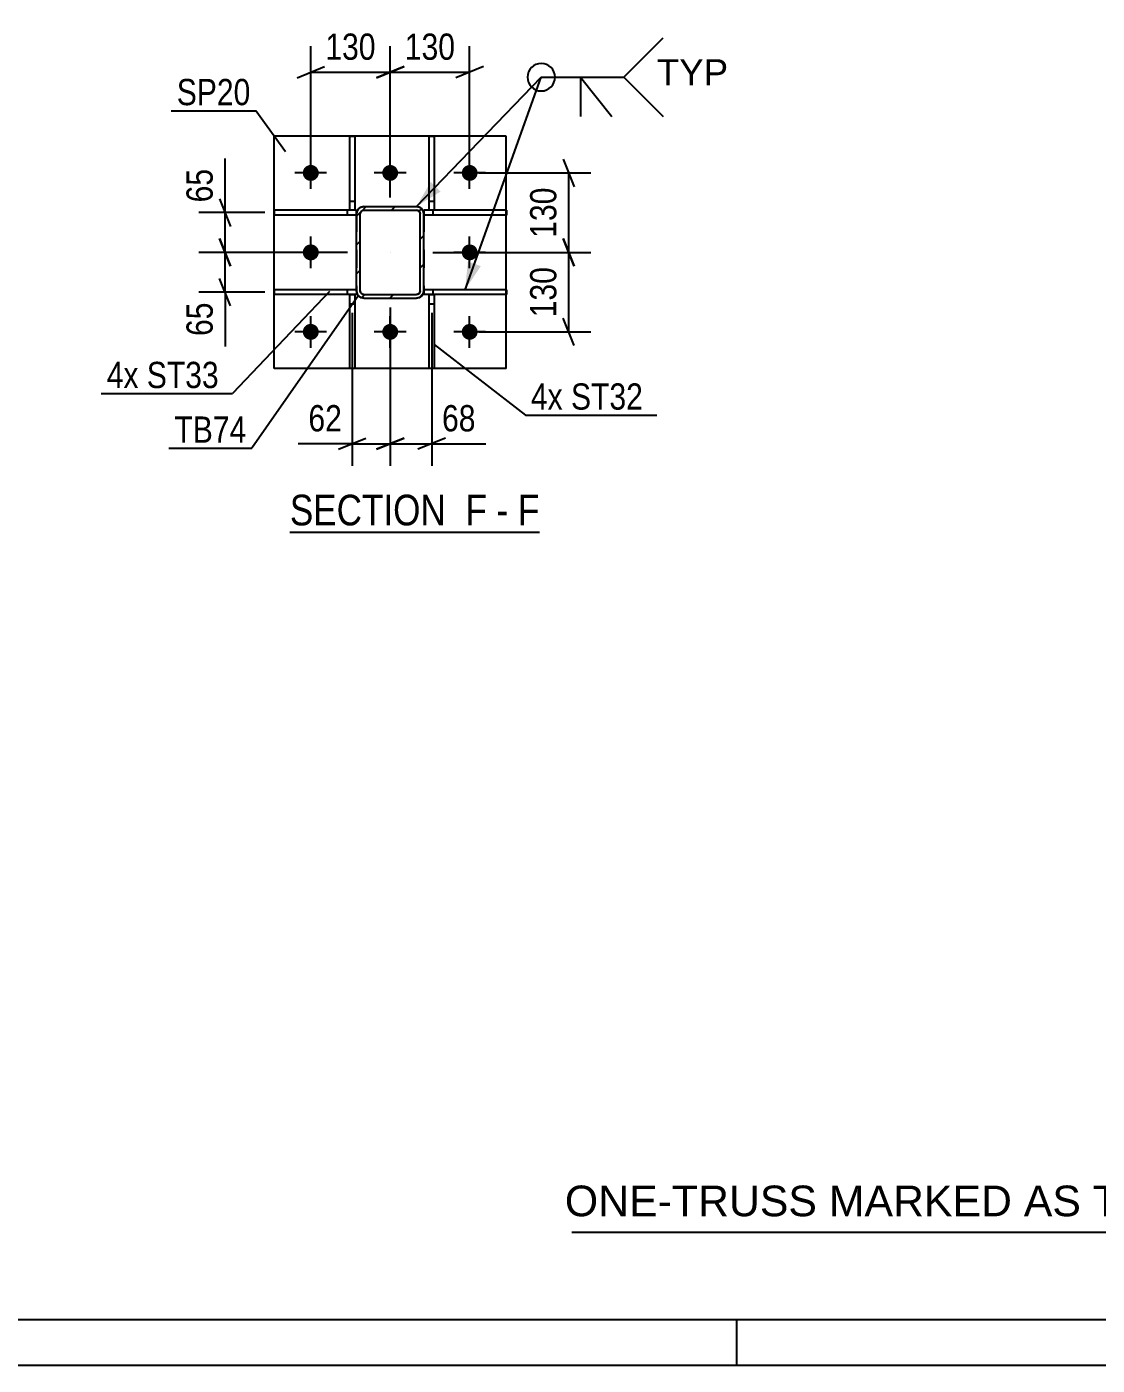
# Model space of a CAD drawing. Header units: millimetres. Extents: x -89 to 752, y -437 to 157.
# Drawn here: x 254.6 to 371.4, y -437.1 to -291.2 of the extents above; entities that cross this region are included whole.
import ezdxf

# ---------------------------------------------------------------- set-up
doc = ezdxf.new("R2010")
doc.units = ezdxf.units.MM
doc.linetypes.add('DXK_LINE_DOT2', pattern=[3.9198, 1.9599, -1.9599])
doc.linetypes.add('DXK_LINE_DOT3', pattern=[5.9187, 2.979, -0.9799, 0.9799, -0.9799])
doc.styles.add('Arial', font='ARIAL.TTF', dxfattribs={"height": 0.2})
doc.styles.add('Arial Narrow', font='ARIALN.TTF', dxfattribs={"height": 0.2})

# ---------------------------------------------------------------- blocks, each defined once
blk = doc.blocks.new('Unknown-318886155-1135')
at = {"color": 5, "linetype": 'Continuous'}
for p, q in [((-83.9, -432.12), (747.1, -432.12)), ((332.1, -437.12), (332.1, -432.12)), ((-88.9, -437.12), (752.1, -437.12))]:
    blk.add_line(p, q, dxfattribs=at)
blk = doc.blocks.new('Unknown-318886155-17 - 1699')
at = {"color": 6, "linetype": 'Continuous'}
blk.add_line((283.34, -346.28), (310.56, -346.28), dxfattribs=at)
at = {"color": 0, "linetype": 'Continuous'}
for points in [[(301.45, -345.53), (301.45, -342.03), (283.34, -342.03), (283.34, -345.53)], [(304.84, -345.53), (304.84, -342.03), (302.5, -342.03), (302.5, -345.53)], [(307.17, -345.53), (307.17, -342.03), (305.89, -342.03), (305.89, -345.53)], [(310.56, -345.53), (310.56, -342.03), (308.22, -342.03), (308.22, -345.53)]]:
    blk.add_wipeout(points, dxfattribs=at)
at = {"color": 7, "linetype": 'Continuous', "style": 'Arial Narrow'}
for s, p in [('SECTION ', (283.34, -345.53)), ('F', (302.5, -345.53)), ('F', (308.22, -345.53)), ('-', (305.89, -345.53))]:
    blk.add_text(s, height=3.34, dxfattribs=at).set_placement(p)
blk = doc.blocks.new('Part-318886155-1770 - 1699')
at = {"color": 2, "linetype": 'Continuous'}
for p, q in [((290.62, -311.17), (281.62, -311.17)), ((281.62, -311.17), (281.62, -311.7)), ((290.62, -311.7), (281.62, -311.7)), ((290.62, -311.56), (290.62, -311.17))]:
    blk.add_line(p, q, dxfattribs=at)
at = {"color": 7, "linetype": 'DXK_LINE_DOT2'}
for p, q in [((289.62, -311.7), (289.62, -311.17)), ((290.62, -311.56), (290.62, -311.7))]:
    blk.add_line(p, q, dxfattribs=at)
blk = doc.blocks.new('Part-318886155-1890 - 1699')
at = {"color": 2, "linetype": 'Continuous'}
for p, q in [((281.62, -328.43), (281.62, -303.1)), ((306.95, -303.1), (281.62, -303.1)), ((306.95, -328.43), (306.95, -303.1)), ((306.95, -328.43), (281.62, -328.43))]:
    blk.add_line(p, q, dxfattribs=at)
blk = doc.blocks.new('Bolt-318886155-1850 - 1699')
at = {"linetype": 'Continuous'}
for points in [[(284.75, -307.1, -1), (286.49, -307.1, -1)], [(293.42, -307.1, -1), (295.15, -307.1, -1)], [(302.09, -307.1, -1), (303.82, -307.1, -1)], [(284.75, -315.76, -1), (286.49, -315.76, -1)], [(302.09, -315.76, -1), (303.82, -315.76, -1)], [(284.75, -324.43, -1), (286.49, -324.43, -1)], [(293.42, -324.43, -1), (295.15, -324.43, -1)], [(302.09, -324.43, -1), (303.82, -324.43, -1)]]:
    blk.add_hatch(color=1, dxfattribs=at).paths.add_polyline_path(points)
at = {"color": 1, "linetype": 'Continuous'}
for p, q in [((285.62, -308.83), (285.62, -305.36)), ((294.29, -308.83), (294.29, -305.36)), ((302.95, -308.83), (302.95, -305.36)), ((287.35, -307.1), (283.89, -307.1)), ((296.02, -307.1), (292.55, -307.1)), ((304.69, -307.1), (301.22, -307.1)), ((285.62, -317.5), (285.62, -314.03)), ((302.95, -317.5), (302.95, -314.03)), ((287.35, -315.76), (283.89, -315.76)), ((304.69, -315.76), (301.22, -315.76)), ((285.62, -326.16), (285.62, -322.7)), ((294.29, -326.16), (294.29, -322.7)), ((302.95, -326.16), (302.95, -322.7)), ((287.35, -324.43), (283.89, -324.43)), ((296.02, -324.43), (292.55, -324.43)), ((304.69, -324.43), (301.22, -324.43))]:
    blk.add_line(p, q, dxfattribs=at)
blk = doc.blocks.new('Part-318886155-1777 - 1699')
at = {"color": 2, "linetype": 'Continuous'}
for p, q in [((290.62, -319.83), (281.62, -319.83)), ((281.62, -319.83), (281.62, -320.37)), ((289.88, -320.37), (281.62, -320.37)), ((290.62, -320.37), (290.41, -320.37)), ((290.62, -319.96), (290.62, -320.37))]:
    blk.add_line(p, q, dxfattribs=at)
at = {"color": 7, "linetype": 'DXK_LINE_DOT2'}
for p, q in [((289.62, -320.37), (289.62, -319.83)), ((290.41, -320.37), (289.88, -320.37)), ((290.62, -319.96), (290.62, -319.83))]:
    blk.add_line(p, q, dxfattribs=at)
blk = doc.blocks.new('Part-318886155-1968 - 1699')
at = {"linetype": 'Continuous'}
h = blk.add_hatch(dxfattribs=at)
h.set_pattern_fill('', scale=0.7, style=0, pattern_type=0)
h.set_pattern_definition([(45, (297.7205, -310.9984), (-1.57154, 1.57154), [])])
h.paths.add_polyline_path([(297.89, -311.26), (297.72, -311), (297.46, -310.83), (297.15, -310.76), (291.42, -310.76), (291.12, -310.83), (290.86, -311), (290.68, -311.26), (290.62, -311.56), (290.62, -319.96), (290.68, -320.27), (290.86, -320.53), (291.12, -320.7), (291.42, -320.76), (297.15, -320.76), (297.46, -320.7), (297.72, -320.53), (297.89, -320.27), (297.95, -319.96), (297.95, -311.56)])
h.paths.add_polyline_path([(297.55, -319.96), (297.52, -320.12), (297.44, -320.25), (297.31, -320.33), (297.15, -320.36), (291.42, -320.36), (291.27, -320.33), (291.14, -320.25), (291.05, -320.12), (291.02, -319.96), (291.02, -311.56), (291.05, -311.41), (291.14, -311.28), (291.27, -311.19), (291.42, -311.16), (297.15, -311.16), (297.31, -311.19), (297.44, -311.28), (297.52, -311.41), (297.55, -311.56)])
at = {"color": 7, "linetype": 'DXK_LINE_DOT2'}
for p, q in [((291.12, -310.83), (291.42, -310.76)), ((291.42, -310.76), (297.15, -310.76)), ((297.15, -310.76), (297.46, -310.83)), ((290.62, -311.56), (290.68, -311.26)), ((290.62, -311.56), (290.62, -319.96)), ((291.05, -311.41), (291.02, -311.56)), ((291.02, -319.96), (291.02, -311.56)), ((291.14, -311.28), (291.05, -311.41)), ((291.27, -311.19), (291.14, -311.28)), ((291.42, -311.16), (291.27, -311.19)), ((291.42, -311.16), (297.15, -311.16)), ((297.31, -311.19), (297.15, -311.16)), ((297.44, -311.28), (297.31, -311.19)), ((297.52, -311.41), (297.44, -311.28)), ((297.55, -311.56), (297.52, -311.41)), ((297.55, -319.96), (297.55, -311.56)), ((297.89, -311.26), (297.95, -311.56)), ((297.95, -311.56), (297.95, -319.96)), ((290.68, -320.27), (290.62, -319.96)), ((291.02, -319.96), (291.05, -320.12)), ((291.05, -320.12), (291.14, -320.25)), ((291.42, -320.76), (291.12, -320.7)), ((291.14, -320.25), (291.27, -320.33)), ((291.27, -320.33), (291.42, -320.36)), ((291.42, -320.36), (297.15, -320.36)), ((291.42, -320.76), (297.15, -320.76)), ((297.15, -320.36), (297.31, -320.33)), ((297.46, -320.7), (297.15, -320.76)), ((297.31, -320.33), (297.44, -320.25)), ((297.44, -320.25), (297.52, -320.12)), ((297.52, -320.12), (297.55, -319.96)), ((297.95, -319.96), (297.89, -320.27))]:
    blk.add_line(p, q, dxfattribs=at)
at = {"color": 2, "linetype": 'Continuous'}
for p, q in [((291.42, -310.76), (291.12, -310.83)), ((291.42, -310.76), (297.15, -310.76)), ((297.46, -310.83), (297.15, -310.76)), ((290.68, -311.26), (290.62, -311.56)), ((290.62, -319.96), (290.62, -311.56)), ((291.02, -311.56), (291.05, -311.41)), ((291.02, -319.96), (291.02, -311.56)), ((291.05, -311.41), (291.14, -311.28)), ((291.14, -311.28), (291.27, -311.19)), ((291.27, -311.19), (291.42, -311.16)), ((291.42, -311.16), (297.15, -311.16)), ((297.15, -311.16), (297.31, -311.19)), ((297.31, -311.19), (297.44, -311.28)), ((297.44, -311.28), (297.52, -311.41)), ((297.52, -311.41), (297.55, -311.56)), ((297.55, -319.96), (297.55, -311.56)), ((297.95, -311.56), (297.89, -311.26)), ((297.95, -319.96), (297.95, -311.56)), ((290.62, -319.96), (290.68, -320.27)), ((291.05, -320.12), (291.02, -319.96)), ((291.14, -320.25), (291.05, -320.12)), ((291.12, -320.7), (291.42, -320.76)), ((291.27, -320.33), (291.14, -320.25)), ((291.42, -320.36), (291.27, -320.33)), ((291.42, -320.36), (297.15, -320.36)), ((291.42, -320.76), (297.15, -320.76)), ((297.31, -320.33), (297.15, -320.36)), ((297.15, -320.76), (297.46, -320.7)), ((297.44, -320.25), (297.31, -320.33)), ((297.52, -320.12), (297.44, -320.25)), ((297.55, -319.96), (297.52, -320.12)), ((297.89, -320.27), (297.95, -319.96))]:
    blk.add_line(p, q, dxfattribs=at)
at = {"color": 7, "linetype": 'DXK_LINE_DOT3'}
blk.add_line((294.29, -315.76), (294.29, -315.76), dxfattribs=at)
at = {"color": 7, "linetype": 'DXK_LINE_DOT2'}
for centre, start, end in [((291.42, -311.56), 112.5, 157.5), ((297.15, -311.56), 22.5, 67.5), ((291.42, -319.96), 202.5, 247.5), ((297.15, -319.96), 292.5, 337.5)]:
    blk.add_arc(centre, 0.8, start, end, dxfattribs=at)
at = {"color": 2, "linetype": 'Continuous'}
for centre, start, end in [((291.42, -311.56), 112.5, 157.5), ((297.15, -311.56), 22.5, 67.5), ((291.42, -319.96), 202.5, 247.5), ((297.15, -319.96), 292.5, 337.5)]:
    blk.add_arc(centre, 0.8, start, end, dxfattribs=at)
blk = doc.blocks.new('Part-318886155-1840 - 1699')
at = {"color": 2, "linetype": 'Continuous'}
for p, q in [((298.54, -328.43), (298.54, -320.36)), ((298.54, -320.36), (299.08, -320.36)), ((299.08, -320.36), (299.08, -328.43)), ((299.08, -328.43), (298.54, -328.43))]:
    blk.add_line(p, q, dxfattribs=at)
at = {"color": 7, "linetype": 'DXK_LINE_DOT2'}
blk.add_line((298.54, -321.36), (299.08, -321.36), dxfattribs=at)
blk = doc.blocks.new('Part-318886155-1907 - 1699')
at = {"color": 2, "linetype": 'Continuous'}
for p, q in [((289.88, -328.43), (289.88, -320.36)), ((289.88, -320.36), (290.41, -320.36)), ((290.41, -320.36), (290.41, -328.43)), ((290.41, -328.43), (289.88, -328.43))]:
    blk.add_line(p, q, dxfattribs=at)
at = {"color": 7, "linetype": 'DXK_LINE_DOT2'}
blk.add_line((289.88, -321.36), (290.41, -321.36), dxfattribs=at)
blk = doc.blocks.new('Part-318886155-1912 - 1699')
at = {"color": 2, "linetype": 'Continuous'}
for p, q in [((298.54, -311.16), (298.54, -303.1)), ((298.54, -303.1), (299.08, -303.1)), ((299.08, -303.1), (299.08, -311.16)), ((299.08, -311.16), (298.54, -311.16))]:
    blk.add_line(p, q, dxfattribs=at)
at = {"color": 7, "linetype": 'DXK_LINE_DOT2'}
blk.add_line((298.54, -310.16), (299.08, -310.16), dxfattribs=at)
blk = doc.blocks.new('Part-318886155-1917 - 1699')
at = {"color": 2, "linetype": 'Continuous'}
for p, q in [((289.88, -311.16), (289.88, -303.1)), ((289.88, -303.1), (290.41, -303.1)), ((290.41, -303.1), (290.41, -311.16)), ((290.41, -311.16), (289.88, -311.16))]:
    blk.add_line(p, q, dxfattribs=at)
at = {"color": 7, "linetype": 'DXK_LINE_DOT2'}
blk.add_line((289.88, -310.16), (290.41, -310.16), dxfattribs=at)
blk = doc.blocks.new('Part-318886155-1925 - 1699')
at = {"color": 2, "linetype": 'Continuous'}
for p, q in [((306.96, -319.83), (297.96, -319.83)), ((297.96, -319.96), (297.96, -320.37)), ((298.54, -320.37), (297.96, -320.37)), ((306.96, -320.37), (299.08, -320.37)), ((306.96, -319.83), (306.96, -320.37))]:
    blk.add_line(p, q, dxfattribs=at)
at = {"color": 7, "linetype": 'DXK_LINE_DOT2'}
for p, q in [((297.96, -319.83), (297.96, -319.96)), ((299.08, -320.37), (298.54, -320.37)), ((298.96, -320.37), (298.96, -319.83))]:
    blk.add_line(p, q, dxfattribs=at)
blk = doc.blocks.new('Part-318886155-1945 - 1699')
at = {"color": 2, "linetype": 'Continuous'}
for p, q in [((306.96, -311.17), (297.96, -311.17)), ((297.96, -311.17), (297.96, -311.57)), ((306.96, -311.7), (297.96, -311.7)), ((306.96, -311.17), (306.96, -311.7))]:
    blk.add_line(p, q, dxfattribs=at)
at = {"color": 7, "linetype": 'DXK_LINE_DOT2'}
for p, q in [((297.96, -311.57), (297.96, -311.7)), ((298.96, -311.7), (298.96, -311.17))]:
    blk.add_line(p, q, dxfattribs=at)
blk = doc.blocks.new('StraightDimension-318886155-2014 - 1699')
at = {"color": 7, "linetype": 'Continuous'}
for p, q in [((276.27, -311.43), (276.27, -305.53)), ((276.27, -311.43), (276.27, -305.53)), ((275.67, -309.93), (276.87, -312.93)), ((280.62, -311.43), (273.42, -311.43)), ((276.27, -315.76), (276.27, -311.43)), ((276.87, -317.26), (275.67, -314.26)), ((289.62, -315.76), (273.42, -315.76))]:
    blk.add_line(p, q, dxfattribs=at)
at = {"color": 0}
blk.add_wipeout([(275.52, -306.05), (271.32, -306.05), (271.32, -310.91), (275.52, -310.91)], dxfattribs=at)
at = {"color": 3, "style": 'Arial Narrow'}
blk.add_text('65', height=2.863, rotation=90.0002, dxfattribs=at).set_placement((274.92, -310.31))
blk = doc.blocks.new('StraightDimension-318886155-2046 - 1699')
at = {"color": 7, "linetype": 'Continuous'}
for p, q in [((294.29, -321.76), (294.29, -339.03)), ((298.81, -322.36), (298.81, -339.03)), ((292.79, -337.23), (295.79, -336.03)), ((294.29, -336.63), (298.81, -336.63)), ((300.31, -336.03), (297.31, -337.23)), ((298.81, -336.63), (304.72, -336.63)), ((298.81, -336.63), (304.72, -336.63))]:
    blk.add_line(p, q, dxfattribs=at)
at = {"color": 0}
blk.add_wipeout([(304.19, -335.88), (304.19, -331.68), (299.34, -331.68), (299.34, -335.88)], dxfattribs=at)
at = {"color": 3, "style": 'Arial Narrow'}
blk.add_text('68', height=2.863, dxfattribs=at).set_placement((299.94, -335.28))
blk = doc.blocks.new('StraightDimension-318886155-1991 - 1699')
at = {"color": 7, "linetype": 'Continuous'}
for p, q in [((313.16, -314.26), (314.36, -317.26)), ((298.95, -315.76), (316.16, -315.76)), ((313.76, -324.43), (313.76, -315.76)), ((314.36, -325.93), (313.16, -322.93)), ((303.95, -324.43), (316.16, -324.43))]:
    blk.add_line(p, q, dxfattribs=at)
at = {"color": 0}
blk.add_wipeout([(313.01, -316.76), (308.81, -316.76), (308.81, -323.44), (313.01, -323.44)], dxfattribs=at)
at = {"color": 3, "style": 'Arial Narrow'}
blk.add_text('130', height=2.863, rotation=90.0002, dxfattribs=at).set_placement((312.41, -322.84))
blk = doc.blocks.new('StraightDimension-318886155-2003 - 1699')
at = {"color": 7, "linetype": 'Continuous'}
for p, q in [((313.16, -305.6), (314.36, -308.6)), ((303.95, -307.1), (316.16, -307.1)), ((313.76, -315.76), (313.76, -307.1)), ((314.36, -317.26), (313.16, -314.26)), ((298.95, -315.76), (316.16, -315.76))]:
    blk.add_line(p, q, dxfattribs=at)
at = {"color": 0}
blk.add_wipeout([(313.01, -308.09), (308.81, -308.09), (308.81, -314.77), (313.01, -314.77)], dxfattribs=at)
at = {"color": 3, "style": 'Arial Narrow'}
blk.add_text('130', height=2.863, rotation=90.0002, dxfattribs=at).set_placement((312.41, -314.17))
blk = doc.blocks.new('StraightDimension-318886155-2020 - 1699')
at = {"color": 7, "linetype": 'Continuous'}
for p, q in [((275.67, -314.26), (276.87, -317.26)), ((289.62, -315.76), (273.42, -315.76)), ((276.27, -320.1), (276.27, -315.76)), ((276.87, -321.6), (275.67, -318.6)), ((280.62, -320.1), (273.42, -320.1)), ((276.27, -320.1), (276.27, -326.01)), ((276.27, -320.1), (276.27, -326.01))]:
    blk.add_line(p, q, dxfattribs=at)
at = {"color": 0}
blk.add_wipeout([(275.52, -320.62), (271.32, -320.62), (271.32, -325.48), (275.52, -325.48)], dxfattribs=at)
at = {"color": 3, "style": 'Arial Narrow'}
blk.add_text('65', height=2.863, rotation=90.0002, dxfattribs=at).set_placement((274.92, -324.88))
blk = doc.blocks.new('StraightDimension-318886155-2027 - 1699')
at = {"color": 7, "linetype": 'Continuous'}
for p, q in [((294.29, -309.76), (294.29, -293.26)), ((302.95, -306.1), (302.95, -293.26)), ((292.79, -296.71), (295.79, -295.51)), ((294.29, -296.11), (302.95, -296.11)), ((304.45, -295.51), (301.45, -296.71))]:
    blk.add_line(p, q, dxfattribs=at)
at = {"color": 0}
blk.add_wipeout([(301.96, -295.36), (301.96, -291.16), (295.28, -291.16), (295.28, -295.36)], dxfattribs=at)
at = {"color": 3, "style": 'Arial Narrow'}
blk.add_text('130', height=2.863, dxfattribs=at).set_placement((295.88, -294.76))
blk = doc.blocks.new('StraightDimension-318886155-2036 - 1699')
at = {"color": 7, "linetype": 'Continuous'}
for p, q in [((285.62, -306.1), (285.62, -293.26)), ((294.29, -309.76), (294.29, -293.26)), ((284.12, -296.71), (287.12, -295.51)), ((285.62, -296.11), (294.29, -296.11)), ((295.79, -295.51), (292.79, -296.71))]:
    blk.add_line(p, q, dxfattribs=at)
at = {"color": 0}
blk.add_wipeout([(293.3, -295.36), (293.3, -291.16), (286.61, -291.16), (286.61, -295.36)], dxfattribs=at)
at = {"color": 3, "style": 'Arial Narrow'}
blk.add_text('130', height=2.863, dxfattribs=at).set_placement((287.21, -294.76))
blk = doc.blocks.new('StraightDimension-318886155-2056 - 1699')
at = {"color": 7, "linetype": 'Continuous'}
for p, q in [((290.14, -322.36), (290.14, -339.03)), ((294.29, -321.76), (294.29, -339.03)), ((290.14, -336.63), (284.24, -336.63)), ((290.14, -336.63), (284.24, -336.63)), ((288.64, -337.23), (291.64, -336.03)), ((290.14, -336.63), (294.29, -336.63)), ((295.79, -336.03), (292.79, -337.23))]:
    blk.add_line(p, q, dxfattribs=at)
at = {"color": 0}
blk.add_wipeout([(289.62, -335.88), (289.62, -331.68), (284.76, -331.68), (284.76, -335.88)], dxfattribs=at)
at = {"color": 3, "style": 'Arial Narrow'}
blk.add_text('62', height=2.863, dxfattribs=at).set_placement((285.36, -335.28))
blk = doc.blocks.new('Unknown-318886155-19651')
at = {"color": 7, "linetype": 'Continuous'}
blk.add_line((314.1, -422.62), (384.1, -422.62), dxfattribs=at)
at = {"color": 7, "style": 'Arial'}
blk.add_text('ONE-TRUSS MARKED AS TR779', height=3.3428, dxfattribs=at).set_placement((313.34, -420.87))
blk = doc.blocks.new('Mark-318886155-1886 - 1699')
at = {"color": 0}
blk.add_wipeout([(279.03, -299.71), (279.03, -296.71), (271, -296.71), (271, -299.71)], dxfattribs=at)
blk.add_wipeout([(279.03, -299.71), (279.03, -296.71), (271, -296.71), (271, -299.71)], dxfattribs=at)
at = {"color": 30, "linetype": 'Continuous'}
for p in [(270.4, -300.31), (282.86, -304.78)]:
    blk.add_line(p, (279.63, -300.31), dxfattribs=at)
at = {"color": 3, "style": 'Arial Narrow'}
blk.add_text('SP20', height=2.863, dxfattribs=at).set_placement((271, -299.71))
blk = doc.blocks.new('Mark-318886155-1964 - 1699')
at = {"color": 0}
blk.add_wipeout([(278.6, -336.52), (278.6, -333.52), (270.74, -333.52), (270.74, -336.52)], dxfattribs=at)
blk.add_wipeout([(278.6, -336.52), (278.6, -333.52), (270.74, -333.52), (270.74, -336.52)], dxfattribs=at)
at = {"color": 30, "linetype": 'Continuous'}
for p in [(290.84, -320.48), (270.14, -337.12)]:
    blk.add_line(p, (279.2, -337.12), dxfattribs=at)
at = {"color": 3, "style": 'Arial Narrow'}
blk.add_text('TB74', height=2.863, dxfattribs=at).set_placement((270.74, -336.52))
blk = doc.blocks.new('WeldMark-318886155-2065 - 1699')
at = {"linetype": 'Continuous'}
for points in [[(299.78, -309.13), (297.15, -310.76), (298.7, -308.08)], [(304.17, -317.26), (302.46, -319.83), (302.76, -316.76)]]:
    blk.add_hatch(color=30, dxfattribs=at).paths.add_polyline_path(points)
at = {"color": 30, "linetype": 'Continuous'}
for p, q in [((297.15, -310.76), (310.77, -296.66)), ((302.46, -319.83), (310.77, -296.66)), ((310.77, -296.66), (319.77, -296.66))]:
    blk.add_line(p, q, dxfattribs=at)
at = {"color": 3, "linetype": 'Continuous'}
for q in [(318.48, -300.95), (315.05, -300.95)]:
    blk.add_line((315.05, -296.66), q, dxfattribs=at)
for start, end in [(90, 270), (270, 90)]:
    blk.add_arc((310.77, -296.66), 1.5, start, end, dxfattribs=at)
at = {"color": 0, "linetype": 'Continuous'}
blk.add_wipeout([(331.14, -297.56), (331.14, -294.56), (323.37, -294.56), (323.37, -297.56)], dxfattribs=at)
blk.add_wipeout([(331.14, -297.56), (331.14, -294.56), (323.37, -294.56), (323.37, -297.56)], dxfattribs=at)
at = {"color": 3, "linetype": 'Continuous'}
for q in [(324.05, -292.38), (324.05, -300.95)]:
    blk.add_line((319.77, -296.66), q, dxfattribs=at)
at = {"color": 3, "linetype": 'Continuous', "style": 'Arial'}
blk.add_text('TYP', height=2.865, dxfattribs=at).set_placement((323.37, -297.56))
blk = doc.blocks.new('MarkSet-318886155-2119 - 1699')
at = {"color": 30, "linetype": 'Continuous'}
blk.add_line((287.66, -320.03), (277.08, -331.16), dxfattribs=at)
at = {"color": 0}
for points in [[(266.83, -330.56), (266.83, -327.56), (263.36, -327.56), (263.36, -330.56)], [(275.58, -330.56), (275.58, -327.56), (267.73, -327.56), (267.73, -330.56)]]:
    blk.add_wipeout(points, dxfattribs=at)
for points in [[(266.83, -330.56), (266.83, -327.56), (263.36, -327.56), (263.36, -330.56)], [(275.58, -330.56), (275.58, -327.56), (267.73, -327.56), (267.73, -330.56)]]:
    blk.add_wipeout(points, dxfattribs=at)
at = {"color": 30, "linetype": 'Continuous'}
blk.add_line((262.76, -331.16), (277.08, -331.16), dxfattribs=at)
at = {"color": 3, "style": 'Arial Narrow'}
for s, p in [('4x', (263.36, -330.56)), ('ST33', (267.73, -330.56))]:
    blk.add_text(s, height=2.863, dxfattribs=at).set_placement(p)
blk = doc.blocks.new('MarkSet-318886155-2149 - 1699')
at = {"color": 0}
for points in [[(313.11, -332.91), (313.11, -329.91), (309.63, -329.91), (309.63, -332.91)], [(321.86, -332.91), (321.86, -329.91), (314.01, -329.91), (314.01, -332.91)]]:
    blk.add_wipeout(points, dxfattribs=at)
for points in [[(313.11, -332.91), (313.11, -329.91), (309.63, -329.91), (309.63, -332.91)], [(321.86, -332.91), (321.86, -329.91), (314.01, -329.91), (314.01, -332.91)]]:
    blk.add_wipeout(points, dxfattribs=at)
at = {"color": 30, "linetype": 'Continuous'}
for p, q in [((299.07, -325.82), (309.03, -333.51)), ((309.03, -333.51), (323.36, -333.51))]:
    blk.add_line(p, q, dxfattribs=at)
at = {"color": 3, "style": 'Arial Narrow'}
for s, p in [('4x', (309.63, -332.91)), ('ST32', (314.01, -332.91))]:
    blk.add_text(s, height=2.863, dxfattribs=at).set_placement(p)

msp = doc.modelspace()

# ---------------------------------------------------------------- block references
for name in ['Unknown-318886155-1135', 'Part-318886155-1890 - 1699', 'Part-318886155-1917 - 1699', 'Part-318886155-1912 - 1699', 'Bolt-318886155-1850 - 1699', 'Part-318886155-1968 - 1699', 'Part-318886155-1770 - 1699', 'Part-318886155-1945 - 1699', 'Part-318886155-1777 - 1699', 'Part-318886155-1907 - 1699', 'Part-318886155-1925 - 1699', 'Part-318886155-1840 - 1699', 'Unknown-318886155-19651']:
    msp.add_blockref(name, (0, 0))

# ---------------------------------------------------------------- next in the draw order: block references
for name in ['Mark-318886155-1886 - 1699', 'StraightDimension-318886155-2014 - 1699', 'StraightDimension-318886155-2046 - 1699', 'Unknown-318886155-17 - 1699']:
    msp.add_blockref(name, (0, 0))

# ---------------------------------------------------------------- next in the draw order: block references
for name in ['StraightDimension-318886155-2020 - 1699', 'StraightDimension-318886155-1991 - 1699']:
    msp.add_blockref(name, (0, 0))

# ---------------------------------------------------------------- next in the draw order: block references
for name in ['StraightDimension-318886155-2003 - 1699', 'StraightDimension-318886155-2056 - 1699', 'MarkSet-318886155-2149 - 1699']:
    msp.add_blockref(name, (0, 0))

# ---------------------------------------------------------------- next in the draw order: block references
for name in ['StraightDimension-318886155-2027 - 1699', 'Mark-318886155-1964 - 1699']:
    msp.add_blockref(name, (0, 0))

# ---------------------------------------------------------------- next in the draw order: block references
for name in ['StraightDimension-318886155-2036 - 1699', 'WeldMark-318886155-2065 - 1699', 'MarkSet-318886155-2119 - 1699']:
    msp.add_blockref(name, (0, 0))

doc.saveas('drawing.dxf')
